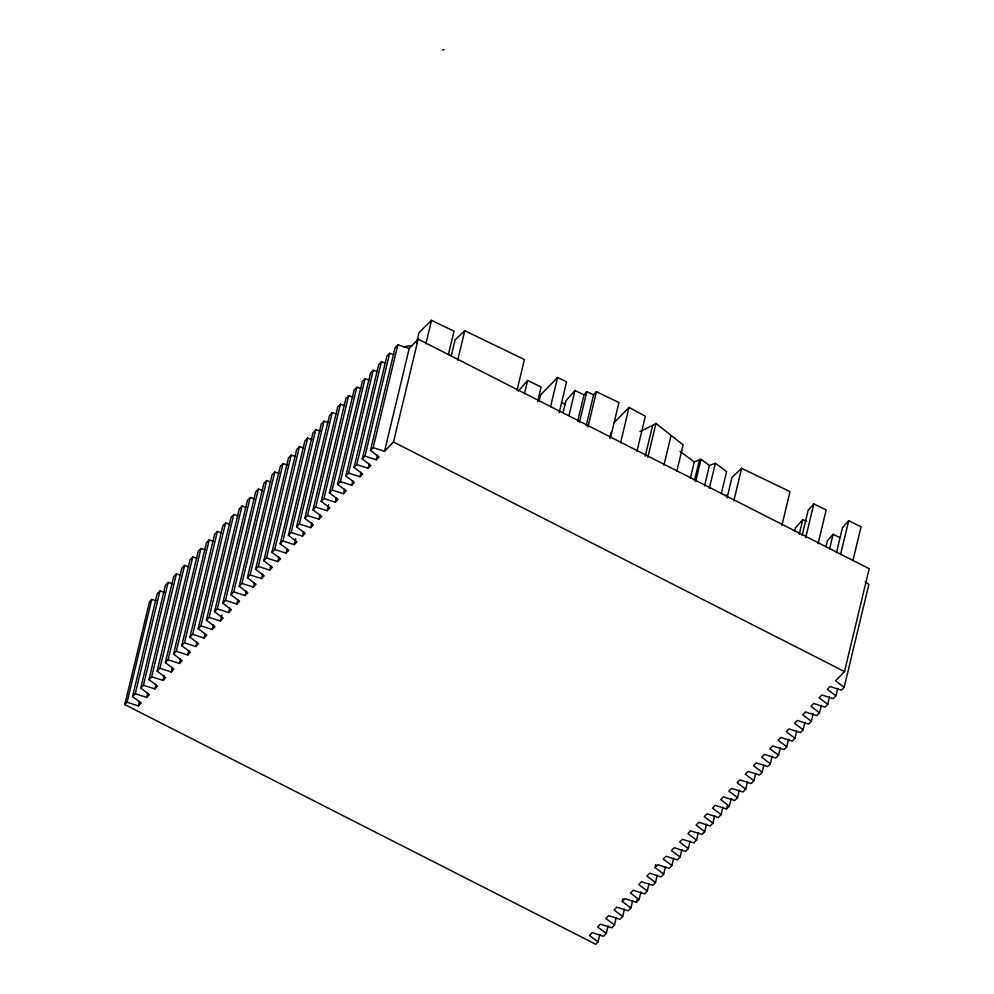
<?xml version="1.0" encoding="UTF-8"?>
<svg xmlns="http://www.w3.org/2000/svg" width="994" height="994" viewBox="0 0 994 994"><rect width="100%" height="100%" fill="white"/><g stroke="black" fill="none" stroke-linecap="round" stroke-linejoin="round"><path stroke-width="1.49" d="M599.854 934.484L598.065 941.939L595.791 944.3L124.784 704.584L149.485 601.743L151.759 599.394L156.021 600.761M124.784 704.584L127.07 702.224L151.759 599.394M127.07 702.224L138.427 705.902L141.16 703.069L132.537 696.57L157.226 593.729L159.959 590.908L164.221 592.275M132.537 696.57L135.271 693.737L159.959 590.908M135.271 693.737L146.627 697.415L149.361 694.582L140.738 688.084L165.426 585.242L168.16 582.409L172.422 583.789M138.427 705.902L139.495 701.429M140.738 688.084L143.471 685.251L168.16 582.409M143.471 685.251L154.828 688.929L157.561 686.096L148.938 679.598L173.639 576.756L176.373 573.923L180.622 575.302M146.627 697.415L147.696 692.942M148.938 679.598L151.672 676.765L176.373 573.923M151.672 676.765L163.028 680.443L165.762 677.61L157.151 671.112L181.84 568.27L184.573 565.437L188.823 566.816M154.828 688.929L155.896 684.456M157.151 671.112L159.885 668.279L184.573 565.437M159.885 668.279L171.229 671.956L173.962 669.124L165.352 662.625L190.04 559.784L192.774 556.951L197.036 558.33M163.028 680.443L164.109 675.97M165.352 662.625L168.085 659.792L192.774 556.951M168.085 659.792L179.442 663.47L182.175 660.637L173.552 654.139L198.241 551.297L200.974 548.464L205.236 549.844M171.229 671.956L172.31 667.483M173.552 654.139L176.286 651.306L200.974 548.464M176.286 651.306L187.642 654.984L190.376 652.151L181.753 645.653L206.441 542.811L209.175 539.978L213.437 541.357M179.442 663.47L180.51 658.997M181.753 645.653L184.486 642.82L209.175 539.978M184.486 642.82L195.843 646.498L198.576 643.665L189.953 637.166L214.654 534.325L217.388 531.492L221.637 532.871M187.642 654.984L188.711 650.511M189.953 637.166L192.687 634.334L217.388 531.492M192.687 634.334L204.043 638.011L206.777 635.178L198.166 628.68L222.855 525.838L225.588 523.006L229.838 524.385M195.843 646.498L196.911 642.025M198.166 628.68L200.9 625.847L225.588 523.006M200.9 625.847L212.244 629.525L214.977 626.692L206.367 620.194L231.055 517.352L233.789 514.519L238.051 515.898M204.043 638.011L205.124 633.538M206.367 620.194L209.1 617.361L233.789 514.519M209.1 617.361L220.457 621.026L223.19 618.206L214.567 611.708L239.256 508.866L241.989 506.033L246.251 507.412M212.244 629.525L213.325 625.052M214.567 611.708L217.301 608.875L241.989 506.033M217.301 608.875L228.657 612.54L231.391 609.72L222.768 603.221L247.456 500.38L250.19 497.547L254.452 498.926M220.457 621.026L221.886 615.075M222.768 603.221L225.501 600.388L250.19 497.547M225.501 600.388L236.858 604.054L239.591 601.233L230.968 594.735L255.669 491.893L258.403 489.06L262.652 490.44M228.657 612.54L229.726 608.079M230.968 594.735L233.714 591.902L258.403 489.06M233.714 591.902L245.058 595.568L247.792 592.747L239.181 586.249L263.87 483.407L266.603 480.574L270.853 481.953M236.858 604.054L237.926 599.593M239.181 586.249L241.915 583.416L266.603 480.574M241.915 583.416L253.259 587.081L255.992 584.261L247.382 577.762L272.07 474.921L274.804 472.088L279.065 473.467M245.058 595.568L246.139 591.107M247.382 577.762L250.115 574.93L274.804 472.088M250.115 574.93L261.472 578.595L264.205 575.774L255.582 569.276L280.271 466.434L283.004 463.602L287.266 464.981M253.259 587.081L254.34 582.621M255.582 569.276L258.316 566.443L283.004 463.602M258.316 566.443L269.672 570.109L272.406 567.288L263.783 560.79L288.471 457.948L291.205 455.115L295.466 456.494M261.472 578.595L262.54 574.134M263.783 560.79L266.516 557.957L291.205 455.115M266.516 557.957L277.873 561.622L280.606 558.802L271.983 552.304L296.684 449.462L299.418 446.629L303.667 448.008M269.672 570.109L270.741 565.648M271.983 552.304L274.729 549.471L299.418 446.629M274.729 549.471L286.073 553.136L288.807 550.316L280.196 543.817L304.885 440.976L307.618 438.143L311.868 439.522M277.873 561.622L278.941 557.162M280.196 543.817L282.93 540.984L307.618 438.143M282.93 540.984L294.274 544.65L297.02 541.829L288.397 535.331L313.085 432.489L315.819 429.656L320.08 431.036M286.073 553.136L287.154 548.676M288.397 535.331L291.13 532.498L315.819 429.656M291.13 532.498L302.487 536.164L305.22 533.343L296.597 526.845L321.286 424.003L324.019 421.17L328.281 422.549M294.274 544.65L295.715 538.698M296.597 526.845L299.331 524.012L324.019 421.17M299.331 524.012L310.687 527.677L313.421 524.857L304.798 518.359L329.486 415.517L332.22 412.684L336.481 414.063M302.487 536.164L303.555 531.691M304.798 518.359L307.531 515.526L332.22 412.684M307.531 515.526L318.888 519.191L321.621 516.371L312.998 509.872L337.699 407.031L340.433 404.198L344.682 405.577M310.687 527.677L311.756 523.204M312.998 509.872L315.744 507.039L340.433 404.198M315.744 507.039L327.088 510.705L329.822 507.884L321.211 501.386L345.9 398.544L348.633 395.711L352.882 397.091M318.888 519.191L319.956 514.718M321.211 501.386L323.945 498.553L348.633 395.711M323.945 498.553L335.289 502.218L338.035 499.398L329.412 492.9L354.1 390.058L356.834 387.225L361.095 388.604M327.088 510.705L328.517 504.741M329.412 492.9L332.145 490.067L356.834 387.225M332.145 490.067L343.502 493.732L346.235 490.912L337.612 484.413L362.301 381.572L365.034 378.739L369.296 380.118M335.289 502.218L336.37 497.745M337.612 484.413L340.346 481.581L365.034 378.739M340.346 481.581L351.702 485.246L354.436 482.425L345.813 475.927L370.501 373.085L373.235 370.253L377.496 371.632M343.502 493.732L344.57 489.259M345.813 475.927L348.546 473.094L373.235 370.253M348.546 473.094L359.903 476.76L362.636 473.939L354.013 467.441L378.714 364.599L381.447 361.766L385.697 363.145M351.702 485.246L352.771 480.773M354.013 467.441L356.759 464.608L381.447 361.766M356.759 464.608L368.103 468.273L370.837 465.453L362.226 458.955L386.914 356.113L389.648 353.28L393.897 354.659M359.903 476.76L360.971 472.287M362.226 458.955L364.96 456.122L389.648 353.28M364.96 456.122L376.304 459.787L379.049 456.967L370.427 450.468L395.115 347.627L397.848 344.794L409.205 348.459L418.176 339.178L869.203 568.717L844.515 671.559L835.544 680.853L844.154 687.351L841.421 690.171L830.077 686.506L827.331 689.339L835.954 695.837L833.221 698.658L821.864 694.992L819.131 697.825L827.754 704.324L825.02 707.156L813.664 703.479L810.93 706.312L819.553 712.81L816.819 715.643L805.463 711.965L802.73 714.798L811.352 721.296L808.607 724.129L797.263 720.451L794.529 723.284L803.14 729.782L800.406 732.615L789.062 728.937L786.316 731.77L794.939 738.269L792.206 741.102L780.849 737.424L778.116 740.257L786.739 746.755L784.005 749.588L772.649 745.91L769.915 748.743L778.538 755.241L775.805 758.074L764.448 754.396L761.715 757.229L770.338 763.727L767.592 766.56L756.248 762.883L753.514 765.715L762.125 772.214L759.391 775.047L748.047 771.369L745.301 774.202L753.924 780.7L751.191 783.533L739.834 779.855L737.101 782.688L745.724 789.186L742.99 792.019L731.634 788.341L728.9 791.174L737.523 797.673L734.79 800.505L723.433 796.828L720.7 799.661L729.323 806.159L726.577 808.992L715.233 805.314L712.499 808.147L721.11 814.645L718.376 817.478L707.032 813.813L704.286 816.633L712.909 823.131L710.176 825.964L698.819 822.299L696.086 825.119L704.709 831.618L701.975 834.451L690.619 830.785L687.885 833.606L696.508 840.104L693.775 842.937L682.418 839.271L679.685 842.092L688.308 848.59L685.562 851.423L674.218 847.758L671.484 850.578L680.095 857.076L677.361 859.909L666.017 856.244L663.271 859.064L671.894 865.563L669.161 868.396L657.804 864.73L655.071 867.551L663.694 874.049L660.96 876.882L649.604 873.217L646.87 876.037L655.493 882.535L652.76 885.368L641.403 881.703L638.67 884.523L647.293 891.022L644.547 893.854L633.203 890.189L630.469 893.01L639.08 899.508L636.346 902.341L625.002 898.675L622.256 901.496L630.879 907.994L628.146 910.827L616.789 907.162L614.056 909.982L622.679 916.48L619.945 919.313L608.589 915.648L605.855 918.468L614.478 924.967L611.745 927.8L600.388 924.134L597.655 926.955L606.278 933.453L603.532 936.286L592.188 932.62L589.454 935.441L598.065 941.939M368.103 468.273L369.184 463.8M370.427 450.468L373.16 447.635L397.848 344.794M376.304 459.787L377.385 455.314M373.16 447.635L384.516 451.301L409.205 348.459M416.573 342.905L419.033 332.63L431.52 320.341L454.022 331.201L448.381 354.709M384.516 451.301L393.487 442.019L418.176 339.178M425.879 343.849L431.52 320.341M451.239 355.989L455.115 339.836L464.77 330.753L524.41 359.542L517.004 390.393M457.712 360.139L464.77 330.753M524.484 393.686L527.652 380.466L541.158 386.977L537.63 401.675M539.146 400.806L540.55 394.929L557.572 377.509L566.58 381.858L559.175 412.709M550.514 406.894L557.572 377.509M563.089 412.51L565.909 400.756L574.992 390.493L584 394.842L586.833 391.624L593.58 394.879L596.425 391.686L618.939 402.533L610.478 437.795M569.003 415.467L574.992 390.493M577.651 421.282L584 394.842M579.427 422.475L586.833 391.624M586.174 425.73L593.58 394.879M587.963 426.935L596.425 391.686M609.657 438.255L611.062 432.378M620.591 442.678L629.053 407.416L645.379 416.213L636.918 451.475M645.205 456.271L652.611 425.42L655.941 423.494L683.151 444.827L676.802 471.28M647.827 457.277L655.941 423.494M663.942 465.167L671 435.794M690.395 478.077L694.272 461.912L701.019 459.216L709.443 465.478L715.369 463.266L726.589 471.616L721.296 493.645M694.421 480.748L699.366 460.185M695.725 481.258L701.019 459.216M704.51 486.041L709.443 465.478M709.368 488.24L715.369 463.266M606.278 933.453L608.067 925.998M614.478 924.967L616.268 917.512M622.256 901.496L622.977 898.514M622.679 916.48L624.468 909.025M727.049 497.969L731.994 477.406L741.623 468.323L790.006 491.657L781.893 525.453M630.879 907.994L632.669 900.539M636.346 902.341L637.067 899.359M733.87 500.641L741.623 468.323M639.08 899.508L640.869 892.053M647.293 891.022L649.082 883.567M655.071 867.551L655.791 864.569M655.493 882.535L657.282 875.08M663.694 874.049L665.483 866.594M671.894 865.563L673.683 858.108M680.095 857.076L681.884 849.621M688.308 848.59L690.097 841.135M696.508 840.104L698.297 832.649M704.709 831.618L706.498 824.163M712.909 823.131L714.698 815.676M721.11 814.645L722.899 807.19M726.577 808.992L727.297 806.01M794.641 530.945L795.349 528.013L802.73 519.676L806.619 521.266M729.323 806.159L731.112 798.704M799.213 534.362L802.73 519.676M737.523 797.673L739.312 790.218M802.146 535.319L808.134 510.344L813.8 503.921L826.188 509.897L818.074 543.681M805.687 537.717L813.8 503.921M745.724 789.186L747.513 781.731M753.924 780.7L755.713 773.245M762.125 772.214L763.914 764.759M770.338 763.727L772.127 756.272M826.014 546.613L827.43 540.736L833.109 534.325L839.756 537.53M778.538 755.241L780.327 747.786M829.58 549.011L833.109 534.325M786.739 746.755L788.528 739.3M836.439 552.776L842.44 527.802L848.69 520.757L861.065 526.721L852.951 560.504M794.939 738.269L796.728 730.814M840.576 554.54L848.69 520.757M803.14 729.782L804.929 722.327M811.352 721.296L813.142 713.841M819.553 712.81L821.342 705.355M827.754 704.324L829.543 696.869M835.954 695.837L837.743 688.382M844.154 687.351L868.843 584.509L865.153 581.726M518.197 391.164L527.652 380.466M444.069 49.7L442.616 50.073M614.242 422.487L629.053 407.416M640.024 431.495L652.611 425.42M393.487 442.019L844.515 671.559M561.573 402.421L565.511 404.633M680.058 451.338L694.272 461.912M724.775 495.534A37.934 24.179 13.5 0 1 727.024 495.049M404.173 347.03A21.073 13.431 13.5 0 1 411.777 345.614"/></g></svg>
